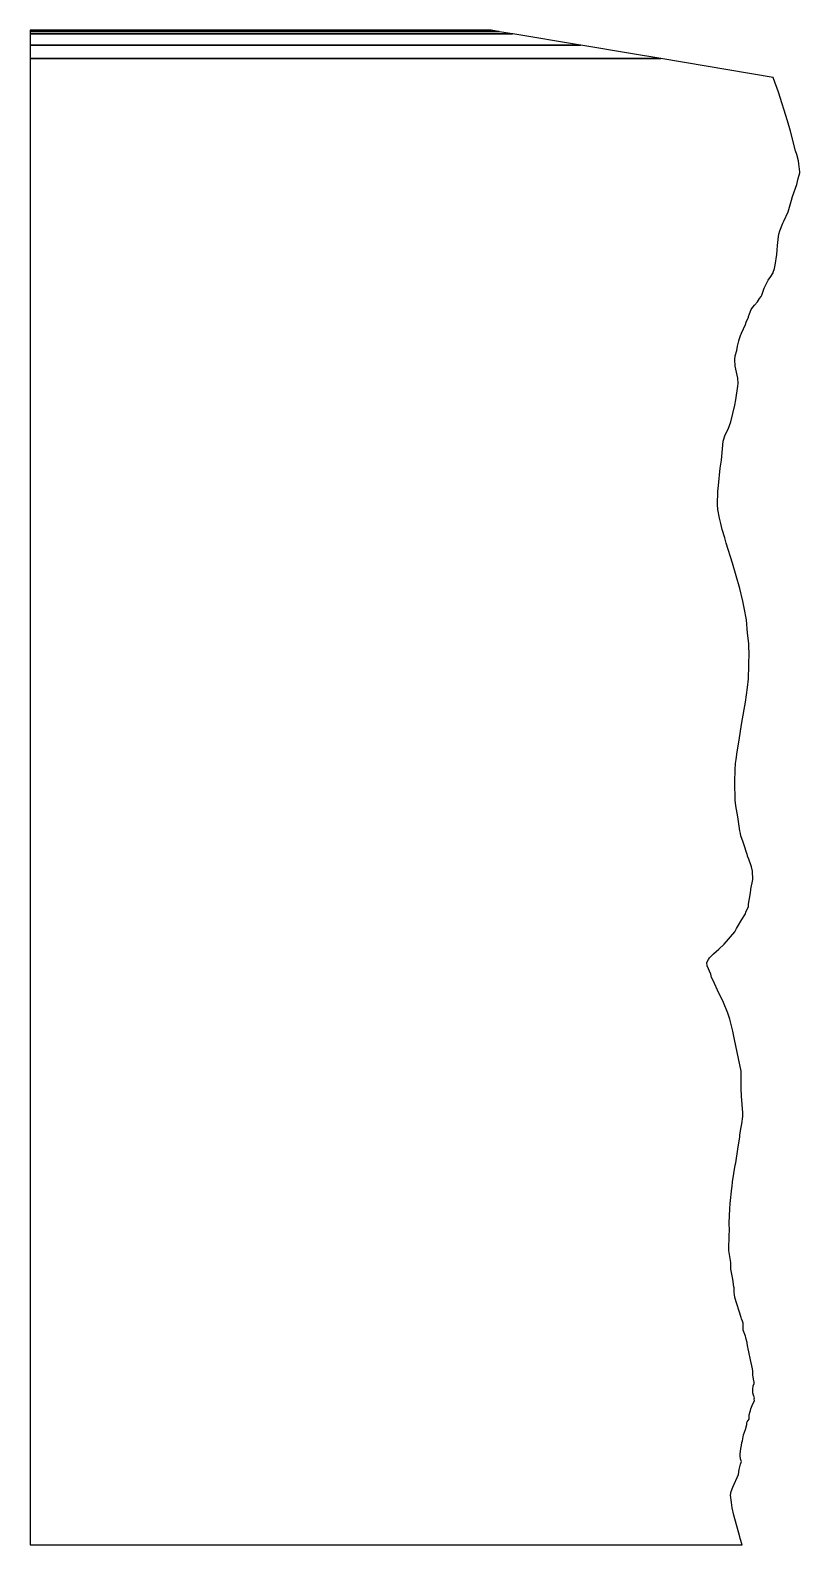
# Model space of a CAD drawing. Extents: x -56 to 37, y -92 to 92.
import ezdxf

# ---------------------------------------------------------------- set-up
doc = ezdxf.new("R2010")
doc.units = 0
doc.layers.add('34_102000', color=7, linetype='CONTINUOUS')

msp = doc.modelspace()

# ---------------------------------------------------------------- linework, layer by layer
at = {"layer": '34_102000', "color": 5}
for points in [[(-56.17, 91.77901), (0.21, 91.77701), (-0.202, 91.84701), (-56.17, 91.84701), (-56.17, 91.77901)], [(-45.216, 91.73901), (0.44, 91.73901), (0.24, 91.772), (-56.17, 91.772), (-56.17, 91.73901), (-45.216, 91.73901)], [(-56.17, 91.728), (-56.17, 91.68401), (0.775, 91.68401), (0.447, 91.73901), (-56.17, 91.73901), (-56.17, 91.728)], [(-56.17, 91.512), (-56.17, 91.411), (2.4, 91.411), (0.799, 91.678), (-56.17, 91.678), (-56.17, 91.512)], [(-56.17, 90.58801), (-56.17, 90.037), (10.642, 90.037), (2.425, 91.408), (-56.17, 91.408), (-56.17, 90.58801)], [(16.699, 89.025), (10.686, 90.02901), (-56.17, 90.02901), (-56.17, 88.40701), (20.405, 88.40701), (16.699, 89.025)], [(-56.17, 80.833), (-56.17, -92.11401), (30.272, -92.11401), (30.031, -91.341), (29.988, -91.165), (29.253, -88.513), (29.074, -87.647), (28.966, -86.994), (28.845, -86.089), (28.958, -85.65601), (29.137, -85.144), (29.837, -83.60001), (29.907, -82.98701), (30.085, -82.32001), (30.178, -82.005), (30.142, -81.94), (30.084, -81.673), (30.046, -81.30601), (30.042, -81.10001), (30.114, -80.44501), (30.202, -80.064), (30.239, -79.705), (30.334, -79.508), (30.43, -78.762), (30.702, -78.10001), (30.836, -77.51701), (30.86, -77.272), (30.904, -77.17101), (31.109, -76.869), (31.138, -76.48901), (31.12, -76.326), (31.235, -75.938), (31.298, -75.82301), (31.33, -75.619), (31.581, -75.014), (31.757, -74.625), (31.727, -74.397), (31.755, -74.274), (31.74, -74.159), (31.687, -74.053), (31.59, -73.719), (31.575, -73.526), (31.582, -73.133), (31.618, -72.89001), (31.609, -72.831), (31.719, -72.519), (31.738, -72.319), (31.68, -72.234), (31.567, -71.49001), (31.553, -71.022), (31.519, -70.732), (31.306, -69.666), (31.082, -68.692), (30.986, -68.328), (30.952, -68.07201), (30.914, -67.987), (30.865, -67.55801), (30.782, -67.164), (30.724, -66.93201), (30.676, -66.785), (30.396, -66.05), (30.387, -65.22), (30.318, -64.971), (30.203, -64.667), (30.158, -64.527), (29.401, -62.071), (29.359, -61.719), (29.321, -61.496), (29.288, -60.92), (29.268, -60.805), (29.163, -59.877), (29.06, -59.45), (29.025, -59.234), (28.899, -58.65), (28.901, -57.878), (28.885, -57.821), (28.828, -57.356), (28.676, -56.386), (28.663, -55.913), (28.695, -54.875), (28.715, -54.469), (28.723, -53.991), (28.697, -53.009), (28.782, -51.32), (28.825, -50.646), (29.012, -48.817), (29.05, -48.584), (29.097, -48.052), (29.422, -46.016), (29.507, -45.724), (29.741, -44.065), (29.979, -42.556), (29.995, -42.308), (30.137, -41.378), (30.247, -40.985), (30.363, -40.096), (30.368, -39.89), (30.362, -39.651), (30.214, -37.622), (30.161, -36.709), (30.174, -35.118), (30.171, -34.573), (29.358, -30.733), (29.126, -29.735), (28.762, -28.272), (28.55, -27.526), (28.022, -26.248), (27.285, -24.759), (26.913, -23.961), (26.77, -23.587), (26.571, -23.201), (26.453, -22.809), (26.028, -21.815), (26.025, -21.733), (25.985, -21.469), (25.984, -21.409), (26.17, -21.042), (26.305, -20.814), (26.779, -20.323), (27.426, -19.782), (28.097, -19.151), (29.399, -17.65), (29.587, -17.281), (29.728, -17.077), (30.256, -16.15), (30.59, -15.596), (30.676, -15.477), (30.742, -15.292), (31.064, -14.573), (31.048, -14.303), (31.278, -12.93), (31.298, -12.848), (31.31, -12.664), (31.337, -12.479), (31.558, -11.327), (31.567, -10.936), (31.563, -10.856), (31.547, -10.764), (31.539, -10.308), (31.419, -9.769), (31.095, -8.839), (30.941, -8.463), (30.926, -8.373), (30.879, -8.252), (30.498, -7.003), (30.408, -6.756), (30.118, -6.022), (30.06, -5.74), (29.977, -5.409), (29.735, -3.689), (29.527, -2.354), (29.446, -1.69), (29.367, 0.499), (29.418, 2.046), (29.479, 2.789), (29.536, 3.25), (29.682, 4.187), (29.853, 5.374), (30.226, 7.749), (30.7, 10.229), (30.943, 12.001), (31.065, 13.062), (31.115, 16.306), (31.103, 16.817), (31.076, 17.377), (30.94, 18.634), (30.784, 20.216), (30.509, 21.686), (30.368, 22.507), (29.976, 24.029), (29.094, 27.111), (28.351, 29.547), (28.161, 30.195), (27.846, 31.203), (27.702, 31.916), (27.531, 32.587), (27.337, 33.654), (27.299, 34.26), (27.304, 35.81), (27.408, 36.557), (27.622, 38.642), (27.767, 39.625), (27.961, 41.944), (28.199, 42.698), (28.557, 43.41), (28.893, 44.302), (29.393, 46.322), (29.517, 46.966), (29.752, 48.625), (29.79, 48.929), (29.752, 49.58), (29.424, 51.055), (29.387, 51.849), (29.427, 52.317), (29.634, 52.962), (29.728, 53.492), (29.889, 54.114), (29.935, 54.407), (30.089, 54.755), (30.118, 54.906), (30.15, 54.94), (30.201, 55.051), (30.672, 56.115), (30.78, 56.408), (31.043, 57.016), (31.066, 57.098), (31.176, 57.393), (31.382, 57.916), (31.451, 58.048), (31.782, 58.456), (32.146, 58.867), (32.391, 59.262), (32.573, 59.512), (32.666, 59.69), (32.968, 60.519), (33.439, 61.485), (33.757, 61.948), (34.026, 62.39), (34.054, 62.455), (34.212, 62.916), (34.285, 63.301), (34.479, 64.63), (34.526, 65.125), (34.555, 65.69901), (34.696, 66.805), (34.72, 67.10001), (34.834, 67.492), (35.22, 68.41), (35.346, 68.664), (35.843, 69.787), (36.284, 71.217), (36.4, 71.647), (36.901, 73.121), (37.062, 73.826), (37.261, 74.522), (37.264, 74.66901), (37.177, 75.622), (37.106, 75.98701), (36.897, 76.778), (36.772, 77.19801), (36.158, 79.578), (35.787, 80.83), (34.702, 84.346), (34.064, 85.997), (34.036, 86.131), (20.419, 88.40501), (-56.17, 88.40501), (-56.17, 80.833)]]:
    msp.add_lwpolyline(points, dxfattribs=at)

doc.saveas('drawing.dxf')
